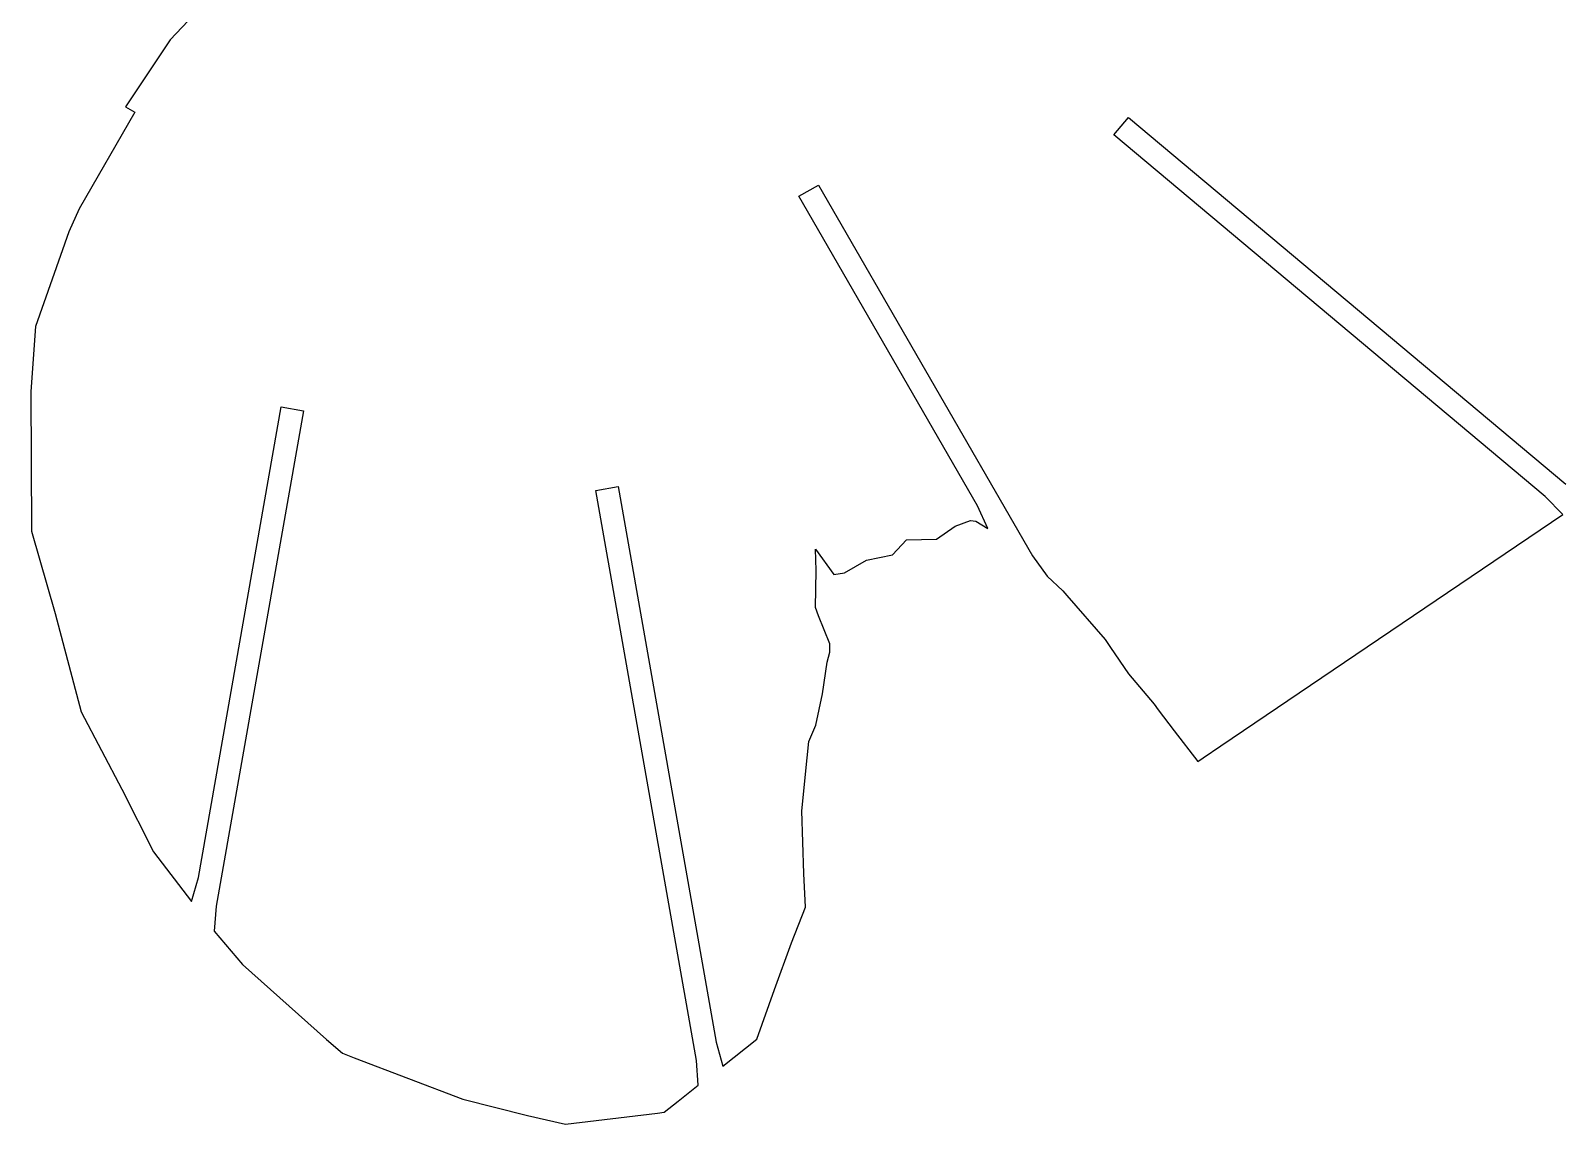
# Model space of a CAD drawing. Header units: inches. Extents: x -5 to 435, y 101 to 502.
# Drawn here: x -4.7 to 270.2, y 101.5 to 297.5 of the extents above; entities that cross this region are included whole.
import ezdxf

# ---------------------------------------------------------------- set-up
doc = ezdxf.new("R2010")
doc.units = ezdxf.units.IN
doc.header["$MEASUREMENT"] = 0
doc.layers.add('boundary', color=7, linetype='Continuous')

# ---------------------------------------------------------------- blocks, each defined once
blk = doc.blocks.new('block 2')
at = {"layer": 'boundary', "color": 5, "lineweight": 25, "true_color": 0x0000ff}
for points in [[(84.36, 103.05), (91.14, 101.49)], [(84.36, 103.05), (91.14, 101.49)], [(84.36, 103.05), (84.36, 103.05)], [(91.14, 101.49), (91.14, 101.49)]]:
    blk.add_lwpolyline(points, dxfattribs=at)
blk = doc.blocks.new('block 3')
at = {"layer": 'boundary', "color": 5, "lineweight": 25, "true_color": 0x0000ff}
for points in [[(91.14, 101.49), (107.66, 103.51)], [(91.14, 101.49), (107.66, 103.51)], [(107.66, 103.51), (107.66, 103.51)], [(91.14, 101.49), (91.14, 101.49)]]:
    blk.add_lwpolyline(points, dxfattribs=at)
blk = doc.blocks.new('block 4')
at = {"layer": 'boundary', "color": 5, "lineweight": 25, "true_color": 0x0000ff}
for points in [[(107.66, 103.51), (108.86, 103.64)], [(107.66, 103.51), (108.86, 103.64)], [(107.66, 103.51), (107.66, 103.51)], [(108.86, 103.64), (108.86, 103.64)]]:
    blk.add_lwpolyline(points, dxfattribs=at)
blk = doc.blocks.new('block 5')
at = {"layer": 'boundary', "color": 5, "lineweight": 25, "true_color": 0x0000ff}
for points in [[(108.86, 103.64), (111.32, 105.64)], [(108.86, 103.64), (111.32, 105.64)], [(111.32, 105.64), (111.32, 105.64)], [(108.86, 103.64), (108.86, 103.64)]]:
    blk.add_lwpolyline(points, dxfattribs=at)
blk = doc.blocks.new('block 6')
at = {"layer": 'boundary', "color": 5, "lineweight": 25, "true_color": 0x0000ff}
for points in [[(111.32, 105.64), (114.95, 108.49)], [(111.32, 105.64), (114.95, 108.49)], [(114.95, 108.49), (114.95, 108.49)], [(111.32, 105.64), (111.32, 105.64)]]:
    blk.add_lwpolyline(points, dxfattribs=at)
blk = doc.blocks.new('block 7')
at = {"layer": 'boundary', "color": 5, "lineweight": 25, "true_color": 0x0000ff}
for points in [[(114.95, 108.49), (114.61, 112.95)], [(114.95, 108.49), (114.61, 112.95)], [(114.61, 112.95), (114.61, 112.95)], [(114.95, 108.49), (114.95, 108.49)]]:
    blk.add_lwpolyline(points, dxfattribs=at)
blk = doc.blocks.new('block 8')
at = {"layer": 'boundary', "color": 5, "lineweight": 25, "true_color": 0x0000ff}
for points in [[(114.61, 112.95), (96.59, 215.12)], [(114.61, 112.95), (96.59, 215.12)], [(96.59, 215.12), (96.59, 215.12)], [(114.61, 112.95), (114.61, 112.95)]]:
    blk.add_lwpolyline(points, dxfattribs=at)
blk = doc.blocks.new('block 9')
at = {"layer": 'boundary', "color": 5, "lineweight": 25, "true_color": 0x0000ff}
for points in [[(96.59, 215.12), (100.58, 215.82)], [(96.59, 215.12), (100.58, 215.82)], [(96.59, 215.12), (96.59, 215.12)], [(100.58, 215.82), (100.58, 215.82)]]:
    blk.add_lwpolyline(points, dxfattribs=at)
blk = doc.blocks.new('block 10')
at = {"layer": 'boundary', "color": 5, "lineweight": 25, "true_color": 0x0000ff}
for points in [[(100.58, 215.82), (118.14, 116.24)], [(100.58, 215.82), (118.14, 116.24)], [(100.58, 215.82), (100.58, 215.82)], [(118.14, 116.24), (118.14, 116.24)]]:
    blk.add_lwpolyline(points, dxfattribs=at)
blk = doc.blocks.new('block 11')
at = {"layer": 'boundary', "color": 5, "lineweight": 25, "true_color": 0x0000ff}
for points in [[(118.14, 116.24), (119.35, 111.93)], [(118.14, 116.24), (119.35, 111.93)], [(118.14, 116.24), (118.14, 116.24)], [(119.35, 111.93), (119.35, 111.93)]]:
    blk.add_lwpolyline(points, dxfattribs=at)
blk = doc.blocks.new('block 12')
at = {"layer": 'boundary', "color": 5, "lineweight": 25, "true_color": 0x0000ff}
for points in [[(119.35, 111.93), (125.47, 116.73)], [(119.35, 111.93), (125.47, 116.73)], [(125.47, 116.73), (125.47, 116.73)], [(119.35, 111.93), (119.35, 111.93)]]:
    blk.add_lwpolyline(points, dxfattribs=at)
blk = doc.blocks.new('block 13')
at = {"layer": 'boundary', "color": 5, "lineweight": 25, "true_color": 0x0000ff}
for points in [[(125.47, 116.73), (128.64, 125.67)], [(125.47, 116.73), (128.64, 125.67)], [(128.64, 125.67), (128.64, 125.67)], [(125.47, 116.73), (125.47, 116.73)]]:
    blk.add_lwpolyline(points, dxfattribs=at)
blk = doc.blocks.new('block 14')
at = {"layer": 'boundary', "color": 5, "lineweight": 25, "true_color": 0x0000ff}
for points in [[(128.64, 125.67), (131.67, 134.01)], [(128.64, 125.67), (131.67, 134.01)], [(131.67, 134.01), (131.67, 134.01)], [(128.64, 125.67), (128.64, 125.67)]]:
    blk.add_lwpolyline(points, dxfattribs=at)
blk = doc.blocks.new('block 15')
at = {"layer": 'boundary', "color": 5, "lineweight": 25, "true_color": 0x0000ff}
for points in [[(131.67, 134.01), (134.19, 140.39)], [(131.67, 134.01), (134.19, 140.39)], [(134.19, 140.39), (134.19, 140.39)], [(131.67, 134.01), (131.67, 134.01)]]:
    blk.add_lwpolyline(points, dxfattribs=at)
blk = doc.blocks.new('block 16')
at = {"layer": 'boundary', "color": 5, "lineweight": 25, "true_color": 0x0000ff}
for points in [[(134.19, 140.39), (133.89, 146.46)], [(134.19, 140.39), (133.89, 146.46)], [(133.89, 146.46), (133.89, 146.46)], [(134.19, 140.39), (134.19, 140.39)]]:
    blk.add_lwpolyline(points, dxfattribs=at)
blk = doc.blocks.new('block 17')
at = {"layer": 'boundary', "color": 5, "lineweight": 25, "true_color": 0x0000ff}
for points in [[(133.89, 146.46), (133.51, 157.7)], [(133.89, 146.46), (133.51, 157.7)], [(133.51, 157.7), (133.51, 157.7)], [(133.89, 146.46), (133.89, 146.46)]]:
    blk.add_lwpolyline(points, dxfattribs=at)
blk = doc.blocks.new('block 18')
at = {"layer": 'boundary', "color": 5, "lineweight": 25, "true_color": 0x0000ff}
for points in [[(133.51, 157.7), (134.45, 167.21)], [(133.51, 157.7), (134.45, 167.21)], [(134.45, 167.21), (134.45, 167.21)], [(133.51, 157.7), (133.51, 157.7)]]:
    blk.add_lwpolyline(points, dxfattribs=at)
blk = doc.blocks.new('block 19')
at = {"layer": 'boundary', "color": 5, "lineweight": 25, "true_color": 0x0000ff}
for points in [[(134.45, 167.21), (134.77, 170.13)], [(134.45, 167.21), (134.77, 170.13)], [(134.77, 170.13), (134.77, 170.13)], [(134.45, 167.21), (134.45, 167.21)]]:
    blk.add_lwpolyline(points, dxfattribs=at)
blk = doc.blocks.new('block 20')
at = {"layer": 'boundary', "color": 5, "lineweight": 25, "true_color": 0x0000ff}
for points in [[(134.77, 170.13), (135.99, 173.06)], [(134.77, 170.13), (135.99, 173.06)], [(135.99, 173.06), (135.99, 173.06)], [(134.77, 170.13), (134.77, 170.13)]]:
    blk.add_lwpolyline(points, dxfattribs=at)
blk = doc.blocks.new('block 21')
at = {"layer": 'boundary', "color": 5, "lineweight": 25, "true_color": 0x0000ff}
for points in [[(135.99, 173.06), (137.2, 178.63)], [(135.99, 173.06), (137.2, 178.63)], [(137.2, 178.63), (137.2, 178.63)], [(135.99, 173.06), (135.99, 173.06)]]:
    blk.add_lwpolyline(points, dxfattribs=at)
blk = doc.blocks.new('block 22')
at = {"layer": 'boundary', "color": 5, "lineweight": 25, "true_color": 0x0000ff}
for points in [[(137.2, 178.63), (138.08, 184.34)], [(137.2, 178.63), (138.08, 184.34)], [(138.08, 184.34), (138.08, 184.34)], [(137.2, 178.63), (137.2, 178.63)]]:
    blk.add_lwpolyline(points, dxfattribs=at)
blk = doc.blocks.new('block 23')
at = {"layer": 'boundary', "color": 5, "lineweight": 25, "true_color": 0x0000ff}
for points in [[(138.08, 184.34), (138.55, 186.15)], [(138.08, 184.34), (138.55, 186.15)], [(138.08, 184.34), (138.08, 184.34)], [(138.55, 186.15), (138.55, 186.15)]]:
    blk.add_lwpolyline(points, dxfattribs=at)
blk = doc.blocks.new('block 24')
at = {"layer": 'boundary', "color": 5, "lineweight": 25, "true_color": 0x0000ff}
for points in [[(138.55, 186.15), (138.51, 187.65)], [(138.55, 186.15), (138.51, 187.65)], [(138.51, 187.65), (138.51, 187.65)], [(138.55, 186.15), (138.55, 186.15)]]:
    blk.add_lwpolyline(points, dxfattribs=at)
blk = doc.blocks.new('block 25')
at = {"layer": 'boundary', "color": 5, "lineweight": 25, "true_color": 0x0000ff}
for points in [[(138.51, 187.65), (136.52, 192.65)], [(138.51, 187.65), (136.52, 192.65)], [(136.52, 192.65), (136.52, 192.65)], [(138.51, 187.65), (138.51, 187.65)]]:
    blk.add_lwpolyline(points, dxfattribs=at)
blk = doc.blocks.new('block 26')
at = {"layer": 'boundary', "color": 5, "lineweight": 25, "true_color": 0x0000ff}
for points in [[(136.52, 192.65), (135.97, 194.13)], [(136.52, 192.65), (135.97, 194.13)], [(135.97, 194.13), (135.97, 194.13)], [(136.52, 192.65), (136.52, 192.65)]]:
    blk.add_lwpolyline(points, dxfattribs=at)
blk = doc.blocks.new('block 27')
at = {"layer": 'boundary', "color": 5, "lineweight": 25, "true_color": 0x0000ff}
for points in [[(135.97, 194.13), (136.08, 200.79)], [(135.97, 194.13), (136.08, 200.79)], [(136.08, 200.79), (136.08, 200.79)], [(135.97, 194.13), (135.97, 194.13)]]:
    blk.add_lwpolyline(points, dxfattribs=at)
blk = doc.blocks.new('block 28')
at = {"layer": 'boundary', "color": 5, "lineweight": 25, "true_color": 0x0000ff}
for points in [[(136.08, 200.79), (135.94, 204.59)], [(136.08, 200.79), (135.94, 204.59)], [(135.94, 204.59), (135.94, 204.59)], [(136.08, 200.79), (136.08, 200.79)]]:
    blk.add_lwpolyline(points, dxfattribs=at)
blk = doc.blocks.new('block 29')
at = {"layer": 'boundary', "color": 5, "lineweight": 25, "true_color": 0x0000ff}
for points in [[(135.94, 204.59), (139.25, 200.07)], [(135.94, 204.59), (139.25, 200.07)], [(135.94, 204.59), (135.94, 204.59)], [(139.25, 200.07), (139.25, 200.07)]]:
    blk.add_lwpolyline(points, dxfattribs=at)
blk = doc.blocks.new('block 30')
at = {"layer": 'boundary', "color": 5, "lineweight": 25, "true_color": 0x0000ff}
for points in [[(139.25, 200.07), (141.15, 200.37)], [(139.25, 200.07), (141.15, 200.37)], [(139.25, 200.07), (139.25, 200.07)], [(141.15, 200.37), (141.15, 200.37)]]:
    blk.add_lwpolyline(points, dxfattribs=at)
blk = doc.blocks.new('block 31')
at = {"layer": 'boundary', "color": 5, "lineweight": 25, "true_color": 0x0000ff}
for points in [[(141.15, 200.37), (145.11, 202.62)], [(141.15, 200.37), (145.11, 202.62)], [(145.11, 202.62), (145.11, 202.62)], [(141.15, 200.37), (141.15, 200.37)]]:
    blk.add_lwpolyline(points, dxfattribs=at)
blk = doc.blocks.new('block 32')
at = {"layer": 'boundary', "color": 5, "lineweight": 25, "true_color": 0x0000ff}
for points in [[(145.11, 202.62), (149.74, 203.6)], [(145.11, 202.62), (149.74, 203.6)], [(149.74, 203.6), (149.74, 203.6)], [(145.11, 202.62), (145.11, 202.62)]]:
    blk.add_lwpolyline(points, dxfattribs=at)
blk = doc.blocks.new('block 33')
at = {"layer": 'boundary', "color": 5, "lineweight": 25, "true_color": 0x0000ff}
for points in [[(149.74, 203.6), (152.27, 206.27)], [(149.74, 203.6), (152.27, 206.27)], [(152.27, 206.27), (152.27, 206.27)], [(149.74, 203.6), (149.74, 203.6)]]:
    blk.add_lwpolyline(points, dxfattribs=at)
blk = doc.blocks.new('block 34')
at = {"layer": 'boundary', "color": 5, "lineweight": 25, "true_color": 0x0000ff}
for points in [[(152.27, 206.27), (157.62, 206.37)], [(152.27, 206.27), (157.62, 206.37)], [(152.27, 206.27), (152.27, 206.27)], [(157.62, 206.37), (157.62, 206.37)]]:
    blk.add_lwpolyline(points, dxfattribs=at)
blk = doc.blocks.new('block 35')
at = {"layer": 'boundary', "color": 5, "lineweight": 25, "true_color": 0x0000ff}
for points in [[(157.62, 206.37), (160.99, 208.69)], [(157.62, 206.37), (160.99, 208.69)], [(157.62, 206.37), (157.62, 206.37)], [(160.99, 208.69), (160.99, 208.69)]]:
    blk.add_lwpolyline(points, dxfattribs=at)
blk = doc.blocks.new('block 36')
at = {"layer": 'boundary', "color": 5, "lineweight": 25, "true_color": 0x0000ff}
for points in [[(160.99, 208.69), (163.73, 209.74)], [(160.99, 208.69), (163.73, 209.74)], [(163.73, 209.74), (163.73, 209.74)], [(160.99, 208.69), (160.99, 208.69)]]:
    blk.add_lwpolyline(points, dxfattribs=at)
blk = doc.blocks.new('block 37')
at = {"layer": 'boundary', "color": 5, "lineweight": 25, "true_color": 0x0000ff}
for points in [[(163.73, 209.74), (164.69, 209.59)], [(163.73, 209.74), (164.69, 209.59)], [(163.73, 209.74), (163.73, 209.74)], [(164.69, 209.59), (164.69, 209.59)]]:
    blk.add_lwpolyline(points, dxfattribs=at)
blk = doc.blocks.new('block 38')
at = {"layer": 'boundary', "color": 5, "lineweight": 25, "true_color": 0x0000ff}
for points in [[(164.69, 209.59), (166.87, 208.29)], [(164.69, 209.59), (166.87, 208.29)], [(164.69, 209.59), (164.69, 209.59)], [(166.87, 208.29), (166.87, 208.29)]]:
    blk.add_lwpolyline(points, dxfattribs=at)
blk = doc.blocks.new('block 39')
at = {"layer": 'boundary', "color": 5, "lineweight": 25, "true_color": 0x0000ff}
for points in [[(166.87, 208.29), (165.02, 212.37)], [(166.87, 208.29), (165.02, 212.37)], [(165.02, 212.37), (165.02, 212.37)], [(166.87, 208.29), (166.87, 208.29)]]:
    blk.add_lwpolyline(points, dxfattribs=at)
blk = doc.blocks.new('block 40')
at = {"layer": 'boundary', "color": 5, "lineweight": 25, "true_color": 0x0000ff}
for points in [[(165.02, 212.37), (132.99, 267.84)], [(165.02, 212.37), (132.99, 267.84)], [(132.99, 267.84), (132.99, 267.84)], [(165.02, 212.37), (165.02, 212.37)]]:
    blk.add_lwpolyline(points, dxfattribs=at)
blk = doc.blocks.new('block 41')
at = {"layer": 'boundary', "color": 5, "lineweight": 25, "true_color": 0x0000ff}
for points in [[(132.99, 267.84), (136.5, 269.87)], [(132.99, 267.84), (136.5, 269.87)], [(136.5, 269.87), (136.5, 269.87)], [(132.99, 267.84), (132.99, 267.84)]]:
    blk.add_lwpolyline(points, dxfattribs=at)
blk = doc.blocks.new('block 42')
at = {"layer": 'boundary', "color": 5, "lineweight": 25, "true_color": 0x0000ff}
for points in [[(136.5, 269.87), (174.87, 203.41)], [(136.5, 269.87), (174.87, 203.41)], [(136.5, 269.87), (136.5, 269.87)], [(174.87, 203.41), (174.87, 203.41)]]:
    blk.add_lwpolyline(points, dxfattribs=at)
blk = doc.blocks.new('block 43')
at = {"layer": 'boundary', "color": 5, "lineweight": 25, "true_color": 0x0000ff}
for points in [[(174.87, 203.41), (177.48, 199.78)], [(174.87, 203.41), (177.48, 199.78)], [(174.87, 203.41), (174.87, 203.41)], [(177.48, 199.78), (177.48, 199.78)]]:
    blk.add_lwpolyline(points, dxfattribs=at)
blk = doc.blocks.new('block 44')
at = {"layer": 'boundary', "color": 5, "lineweight": 25, "true_color": 0x0000ff}
for points in [[(177.48, 199.78), (180.27, 197.14)], [(177.48, 199.78), (180.27, 197.14)], [(177.48, 199.78), (177.48, 199.78)], [(180.27, 197.14), (180.27, 197.14)]]:
    blk.add_lwpolyline(points, dxfattribs=at)
blk = doc.blocks.new('block 45')
at = {"layer": 'boundary', "color": 5, "lineweight": 25, "true_color": 0x0000ff}
for points in [[(180.27, 197.14), (181.01, 196.31)], [(180.27, 197.14), (181.01, 196.31)], [(180.27, 197.14), (180.27, 197.14)], [(181.01, 196.31), (181.01, 196.31)]]:
    blk.add_lwpolyline(points, dxfattribs=at)
blk = doc.blocks.new('block 46')
at = {"layer": 'boundary', "color": 5, "lineweight": 25, "true_color": 0x0000ff}
for points in [[(181.01, 196.31), (187.86, 188.37)], [(181.01, 196.31), (187.86, 188.37)], [(181.01, 196.31), (181.01, 196.31)], [(187.86, 188.37), (187.86, 188.37)]]:
    blk.add_lwpolyline(points, dxfattribs=at)
blk = doc.blocks.new('block 47')
at = {"layer": 'boundary', "color": 5, "lineweight": 25, "true_color": 0x0000ff}
for points in [[(187.86, 188.37), (188.82, 186.96)], [(187.86, 188.37), (188.82, 186.96)], [(187.86, 188.37), (187.86, 188.37)], [(188.82, 186.96), (188.82, 186.96)]]:
    blk.add_lwpolyline(points, dxfattribs=at)
blk = doc.blocks.new('block 48')
at = {"layer": 'boundary', "color": 5, "lineweight": 25, "true_color": 0x0000ff}
for points in [[(188.82, 186.96), (192.06, 182.23)], [(188.82, 186.96), (192.06, 182.23)], [(188.82, 186.96), (188.82, 186.96)], [(192.06, 182.23), (192.06, 182.23)]]:
    blk.add_lwpolyline(points, dxfattribs=at)
blk = doc.blocks.new('block 49')
at = {"layer": 'boundary', "color": 5, "lineweight": 25, "true_color": 0x0000ff}
for points in [[(192.06, 182.23), (196.65, 176.78)], [(192.06, 182.23), (196.65, 176.78)], [(192.06, 182.23), (192.06, 182.23)], [(196.65, 176.78), (196.65, 176.78)]]:
    blk.add_lwpolyline(points, dxfattribs=at)
blk = doc.blocks.new('block 50')
at = {"layer": 'boundary', "color": 5, "lineweight": 25, "true_color": 0x0000ff}
for points in [[(196.65, 176.78), (197.38, 175.8)], [(196.65, 176.78), (197.38, 175.8)], [(196.65, 176.78), (196.65, 176.78)], [(197.38, 175.8), (197.38, 175.8)]]:
    blk.add_lwpolyline(points, dxfattribs=at)
blk = doc.blocks.new('block 51')
at = {"layer": 'boundary', "color": 5, "lineweight": 25, "true_color": 0x0000ff}
for points in [[(197.38, 175.8), (200.24, 172.02)], [(197.38, 175.8), (200.24, 172.02)], [(197.38, 175.8), (197.38, 175.8)], [(200.24, 172.02), (200.24, 172.02)]]:
    blk.add_lwpolyline(points, dxfattribs=at)
blk = doc.blocks.new('block 52')
at = {"layer": 'boundary', "color": 5, "lineweight": 25, "true_color": 0x0000ff}
for points in [[(200.24, 172.02), (204.48, 166.53)], [(200.24, 172.02), (204.48, 166.53)], [(200.24, 172.02), (200.24, 172.02)], [(204.48, 166.53), (204.48, 166.53)]]:
    blk.add_lwpolyline(points, dxfattribs=at)
blk = doc.blocks.new('block 53')
at = {"layer": 'boundary', "color": 5, "lineweight": 25, "true_color": 0x0000ff}
for points in [[(204.48, 166.53), (205.47, 167.2)], [(204.48, 166.53), (205.47, 167.2)], [(204.48, 166.53), (204.48, 166.53)], [(205.47, 167.2), (205.47, 167.2)]]:
    blk.add_lwpolyline(points, dxfattribs=at)
blk = doc.blocks.new('block 54')
at = {"layer": 'boundary', "color": 5, "lineweight": 25, "true_color": 0x0000ff}
for points in [[(205.47, 167.2), (208.64, 169.35)], [(205.47, 167.2), (208.64, 169.35)], [(208.64, 169.35), (208.64, 169.35)], [(205.47, 167.2), (205.47, 167.2)]]:
    blk.add_lwpolyline(points, dxfattribs=at)
blk = doc.blocks.new('block 55')
at = {"layer": 'boundary', "color": 5, "lineweight": 25, "true_color": 0x0000ff}
for points in [[(208.64, 169.35), (230.75, 184.31)], [(208.64, 169.35), (230.75, 184.31)], [(230.75, 184.31), (230.75, 184.31)], [(208.64, 169.35), (208.64, 169.35)]]:
    blk.add_lwpolyline(points, dxfattribs=at)
blk = doc.blocks.new('block 56')
at = {"layer": 'boundary', "color": 5, "lineweight": 25, "true_color": 0x0000ff}
for points in [[(230.75, 184.31), (269.9, 210.81)], [(230.75, 184.31), (269.9, 210.81)], [(269.9, 210.81), (269.9, 210.81)], [(230.75, 184.31), (230.75, 184.31)]]:
    blk.add_lwpolyline(points, dxfattribs=at)
blk = doc.blocks.new('block 57')
at = {"layer": 'boundary', "color": 5, "lineweight": 25, "true_color": 0x0000ff}
for points in [[(269.9, 210.81), (266.77, 214.02)], [(269.9, 210.81), (266.77, 214.02)], [(266.77, 214.02), (266.77, 214.02)], [(269.9, 210.81), (269.9, 210.81)]]:
    blk.add_lwpolyline(points, dxfattribs=at)
blk = doc.blocks.new('block 58')
at = {"layer": 'boundary', "color": 5, "lineweight": 25, "true_color": 0x0000ff}
for points in [[(266.77, 214.02), (189.46, 278.89)], [(266.77, 214.02), (189.46, 278.89)], [(189.46, 278.89), (189.46, 278.89)], [(266.77, 214.02), (266.77, 214.02)]]:
    blk.add_lwpolyline(points, dxfattribs=at)
blk = doc.blocks.new('block 59')
at = {"layer": 'boundary', "color": 5, "lineweight": 25, "true_color": 0x0000ff}
for points in [[(189.46, 278.89), (192.07, 281.99)], [(189.46, 278.89), (192.07, 281.99)], [(192.07, 281.99), (192.07, 281.99)], [(189.46, 278.89), (189.46, 278.89)]]:
    blk.add_lwpolyline(points, dxfattribs=at)
blk = doc.blocks.new('block 60')
at = {"layer": 'boundary', "color": 5, "lineweight": 25, "true_color": 0x0000ff}
for points in [[(192.07, 281.99), (270.45, 216.22)], [(192.07, 281.99), (270.45, 216.22)], [(192.07, 281.99), (192.07, 281.99)], [(270.45, 216.22), (270.45, 216.22)]]:
    blk.add_lwpolyline(points, dxfattribs=at)
blk = doc.blocks.new('block 110')
at = {"layer": 'boundary', "color": 5, "lineweight": 25, "true_color": 0x0000ff}
for points in [[(33.25, 309.63), (20.29, 295.91)], [(33.25, 309.63), (20.29, 295.91)], [(33.25, 309.63), (33.25, 309.63)], [(20.29, 295.91), (20.29, 295.91)]]:
    blk.add_lwpolyline(points, dxfattribs=at)
blk = doc.blocks.new('block 111')
at = {"layer": 'boundary', "color": 5, "lineweight": 25, "true_color": 0x0000ff}
for points in [[(20.29, 295.91), (12.29, 283.89)], [(20.29, 295.91), (12.29, 283.89)], [(20.29, 295.91), (20.29, 295.91)], [(12.29, 283.89), (12.29, 283.89)]]:
    blk.add_lwpolyline(points, dxfattribs=at)
blk = doc.blocks.new('block 112')
at = {"layer": 'boundary', "color": 5, "lineweight": 25, "true_color": 0x0000ff}
for points in [[(12.29, 283.89), (13.98, 282.91)], [(12.29, 283.89), (13.98, 282.91)], [(12.29, 283.89), (12.29, 283.89)], [(13.98, 282.91), (13.98, 282.91)]]:
    blk.add_lwpolyline(points, dxfattribs=at)
blk = doc.blocks.new('block 113')
at = {"layer": 'boundary', "color": 5, "lineweight": 25, "true_color": 0x0000ff}
for points in [[(13.98, 282.91), (3.98, 265.58)], [(13.98, 282.91), (3.98, 265.58)], [(13.98, 282.91), (13.98, 282.91)], [(3.98, 265.58), (3.98, 265.58)]]:
    blk.add_lwpolyline(points, dxfattribs=at)
blk = doc.blocks.new('block 114')
at = {"layer": 'boundary', "color": 5, "lineweight": 25, "true_color": 0x0000ff}
for points in [[(3.98, 265.58), (2.13, 261.5)], [(3.98, 265.58), (2.13, 261.5)], [(3.98, 265.58), (3.98, 265.58)], [(2.13, 261.5), (2.13, 261.5)]]:
    blk.add_lwpolyline(points, dxfattribs=at)
blk = doc.blocks.new('block 115')
at = {"layer": 'boundary', "color": 5, "lineweight": 25, "true_color": 0x0000ff}
for points in [[(2.13, 261.5), (-3.86, 244.5)], [(2.13, 261.5), (-3.86, 244.5)], [(2.13, 261.5), (2.13, 261.5)], [(-3.86, 244.5), (-3.86, 244.5)]]:
    blk.add_lwpolyline(points, dxfattribs=at)
blk = doc.blocks.new('block 116')
at = {"layer": 'boundary', "color": 5, "lineweight": 25, "true_color": 0x0000ff}
for points in [[(-3.86, 244.5), (-4.71, 232.84)], [(-3.86, 244.5), (-4.71, 232.84)], [(-3.86, 244.5), (-3.86, 244.5)], [(-4.71, 232.84), (-4.71, 232.84)]]:
    blk.add_lwpolyline(points, dxfattribs=at)
blk = doc.blocks.new('block 117')
at = {"layer": 'boundary', "color": 5, "lineweight": 25, "true_color": 0x0000ff}
for points in [[(-4.71, 232.84), (-4.57, 207.81)], [(-4.71, 232.84), (-4.57, 207.81)], [(-4.71, 232.84), (-4.71, 232.84)], [(-4.57, 207.81), (-4.57, 207.81)]]:
    blk.add_lwpolyline(points, dxfattribs=at)
blk = doc.blocks.new('block 118')
at = {"layer": 'boundary', "color": 5, "lineweight": 25, "true_color": 0x0000ff}
for points in [[(-4.57, 207.81), (-0.34, 193.06)], [(-4.57, 207.81), (-0.34, 193.06)], [(-4.57, 207.81), (-4.57, 207.81)], [(-0.34, 193.06), (-0.34, 193.06)]]:
    blk.add_lwpolyline(points, dxfattribs=at)
blk = doc.blocks.new('block 119')
at = {"layer": 'boundary', "color": 5, "lineweight": 25, "true_color": 0x0000ff}
for points in [[(-0.34, 193.06), (4.34, 175.44)], [(-0.34, 193.06), (4.34, 175.44)], [(-0.34, 193.06), (-0.34, 193.06)], [(4.34, 175.44), (4.34, 175.44)]]:
    blk.add_lwpolyline(points, dxfattribs=at)
blk = doc.blocks.new('block 120')
at = {"layer": 'boundary', "color": 5, "lineweight": 25, "true_color": 0x0000ff}
for points in [[(4.34, 175.44), (11.62, 161.56)], [(4.34, 175.44), (11.62, 161.56)], [(4.34, 175.44), (4.34, 175.44)], [(11.62, 161.56), (11.62, 161.56)]]:
    blk.add_lwpolyline(points, dxfattribs=at)
blk = doc.blocks.new('block 121')
at = {"layer": 'boundary', "color": 5, "lineweight": 25, "true_color": 0x0000ff}
for points in [[(11.62, 161.56), (17.33, 150.35)], [(11.62, 161.56), (17.33, 150.35)], [(11.62, 161.56), (11.62, 161.56)], [(17.33, 150.35), (17.33, 150.35)]]:
    blk.add_lwpolyline(points, dxfattribs=at)
blk = doc.blocks.new('block 122')
at = {"layer": 'boundary', "color": 5, "lineweight": 25, "true_color": 0x0000ff}
for points in [[(17.33, 150.35), (24.13, 141.44)], [(17.33, 150.35), (24.13, 141.44)], [(17.33, 150.35), (17.33, 150.35)], [(24.13, 141.44), (24.13, 141.44)]]:
    blk.add_lwpolyline(points, dxfattribs=at)
blk = doc.blocks.new('block 123')
at = {"layer": 'boundary', "color": 5, "lineweight": 25, "true_color": 0x0000ff}
for points in [[(24.13, 141.44), (25.34, 145.76)], [(24.13, 141.44), (25.34, 145.76)], [(25.34, 145.76), (25.34, 145.76)], [(24.13, 141.44), (24.13, 141.44)]]:
    blk.add_lwpolyline(points, dxfattribs=at)
blk = doc.blocks.new('block 124')
at = {"layer": 'boundary', "color": 5, "lineweight": 25, "true_color": 0x0000ff}
for points in [[(25.34, 145.76), (40.21, 230.1)], [(25.34, 145.76), (40.21, 230.1)], [(40.21, 230.1), (40.21, 230.1)], [(25.34, 145.76), (25.34, 145.76)]]:
    blk.add_lwpolyline(points, dxfattribs=at)
blk = doc.blocks.new('block 125')
at = {"layer": 'boundary', "color": 5, "lineweight": 25, "true_color": 0x0000ff}
for points in [[(40.21, 230.1), (44.2, 229.39)], [(40.21, 230.1), (44.2, 229.39)], [(40.21, 230.1), (40.21, 230.1)], [(44.2, 229.39), (44.2, 229.39)]]:
    blk.add_lwpolyline(points, dxfattribs=at)
blk = doc.blocks.new('block 126')
at = {"layer": 'boundary', "color": 5, "lineweight": 25, "true_color": 0x0000ff}
for points in [[(44.2, 229.39), (28.54, 140.6)], [(44.2, 229.39), (28.54, 140.6)], [(44.2, 229.39), (44.2, 229.39)], [(28.54, 140.6), (28.54, 140.6)]]:
    blk.add_lwpolyline(points, dxfattribs=at)
blk = doc.blocks.new('block 127')
at = {"layer": 'boundary', "color": 5, "lineweight": 25, "true_color": 0x0000ff}
for points in [[(28.54, 140.6), (28.2, 136.14)], [(28.54, 140.6), (28.2, 136.14)], [(28.54, 140.6), (28.54, 140.6)], [(28.2, 136.14), (28.2, 136.14)]]:
    blk.add_lwpolyline(points, dxfattribs=at)
blk = doc.blocks.new('block 128')
at = {"layer": 'boundary', "color": 5, "lineweight": 25, "true_color": 0x0000ff}
for points in [[(28.2, 136.14), (33.24, 130.12)], [(28.2, 136.14), (33.24, 130.12)], [(28.2, 136.14), (28.2, 136.14)], [(33.24, 130.12), (33.24, 130.12)]]:
    blk.add_lwpolyline(points, dxfattribs=at)
blk = doc.blocks.new('block 129')
at = {"layer": 'boundary', "color": 5, "lineweight": 25, "true_color": 0x0000ff}
for points in [[(33.24, 130.12), (48.3, 116.69)], [(33.24, 130.12), (48.3, 116.69)], [(33.24, 130.12), (33.24, 130.12)], [(48.3, 116.69), (48.3, 116.69)]]:
    blk.add_lwpolyline(points, dxfattribs=at)
blk = doc.blocks.new('block 130')
at = {"layer": 'boundary', "color": 5, "lineweight": 25, "true_color": 0x0000ff}
for points in [[(48.3, 116.69), (51.17, 114.22)], [(48.3, 116.69), (51.17, 114.22)], [(48.3, 116.69), (48.3, 116.69)], [(51.17, 114.22), (51.17, 114.22)]]:
    blk.add_lwpolyline(points, dxfattribs=at)
blk = doc.blocks.new('block 131')
at = {"layer": 'boundary', "color": 5, "lineweight": 25, "true_color": 0x0000ff}
for points in [[(51.17, 114.22), (53.27, 113.4)], [(51.17, 114.22), (53.27, 113.4)], [(51.17, 114.22), (51.17, 114.22)], [(53.27, 113.4), (53.27, 113.4)]]:
    blk.add_lwpolyline(points, dxfattribs=at)
blk = doc.blocks.new('block 132')
at = {"layer": 'boundary', "color": 5, "lineweight": 25, "true_color": 0x0000ff}
for points in [[(53.27, 113.4), (72.77, 105.97)], [(53.27, 113.4), (72.77, 105.97)], [(53.27, 113.4), (53.27, 113.4)], [(72.77, 105.97), (72.77, 105.97)]]:
    blk.add_lwpolyline(points, dxfattribs=at)
blk = doc.blocks.new('block 133')
at = {"layer": 'boundary', "color": 5, "lineweight": 25, "true_color": 0x0000ff}
for points in [[(72.77, 105.97), (84.36, 103.05)], [(72.77, 105.97), (84.36, 103.05)], [(72.77, 105.97), (72.77, 105.97)], [(84.36, 103.05), (84.36, 103.05)]]:
    blk.add_lwpolyline(points, dxfattribs=at)

msp = doc.modelspace()

# ---------------------------------------------------------------- block references
at = {"layer": 'boundary'}
for name in ['block 110', 'block 111', 'block 112', 'block 113', 'block 59', 'block 60', 'block 58', 'block 41', 'block 42', 'block 40', 'block 114', 'block 115', 'block 116', 'block 117', 'block 124', 'block 126', 'block 125', 'block 9', 'block 8', 'block 10', 'block 39', 'block 57', 'block 36', 'block 37', 'block 38', 'block 56', 'block 118', 'block 33', 'block 34', 'block 35', 'block 28', 'block 29', 'block 32', 'block 27', 'block 31', 'block 43', 'block 30', 'block 44', 'block 45', 'block 46', 'block 119', 'block 26', 'block 25', 'block 24', 'block 47', 'block 48', 'block 22', 'block 23', 'block 55', 'block 49', 'block 21', 'block 50', 'block 120', 'block 51', 'block 20', 'block 52', 'block 19', 'block 54', 'block 18', 'block 53', 'block 121', 'block 17', 'block 122', 'block 123', 'block 16', 'block 127', 'block 15', 'block 128', 'block 14', 'block 129', 'block 13', 'block 130', 'block 11', 'block 12', 'block 131', 'block 132', 'block 7', 'block 6', 'block 133', 'block 5', 'block 2', 'block 3', 'block 4']:
    msp.add_blockref(name, (0, 0), dxfattribs=at)

doc.saveas('drawing.dxf')
